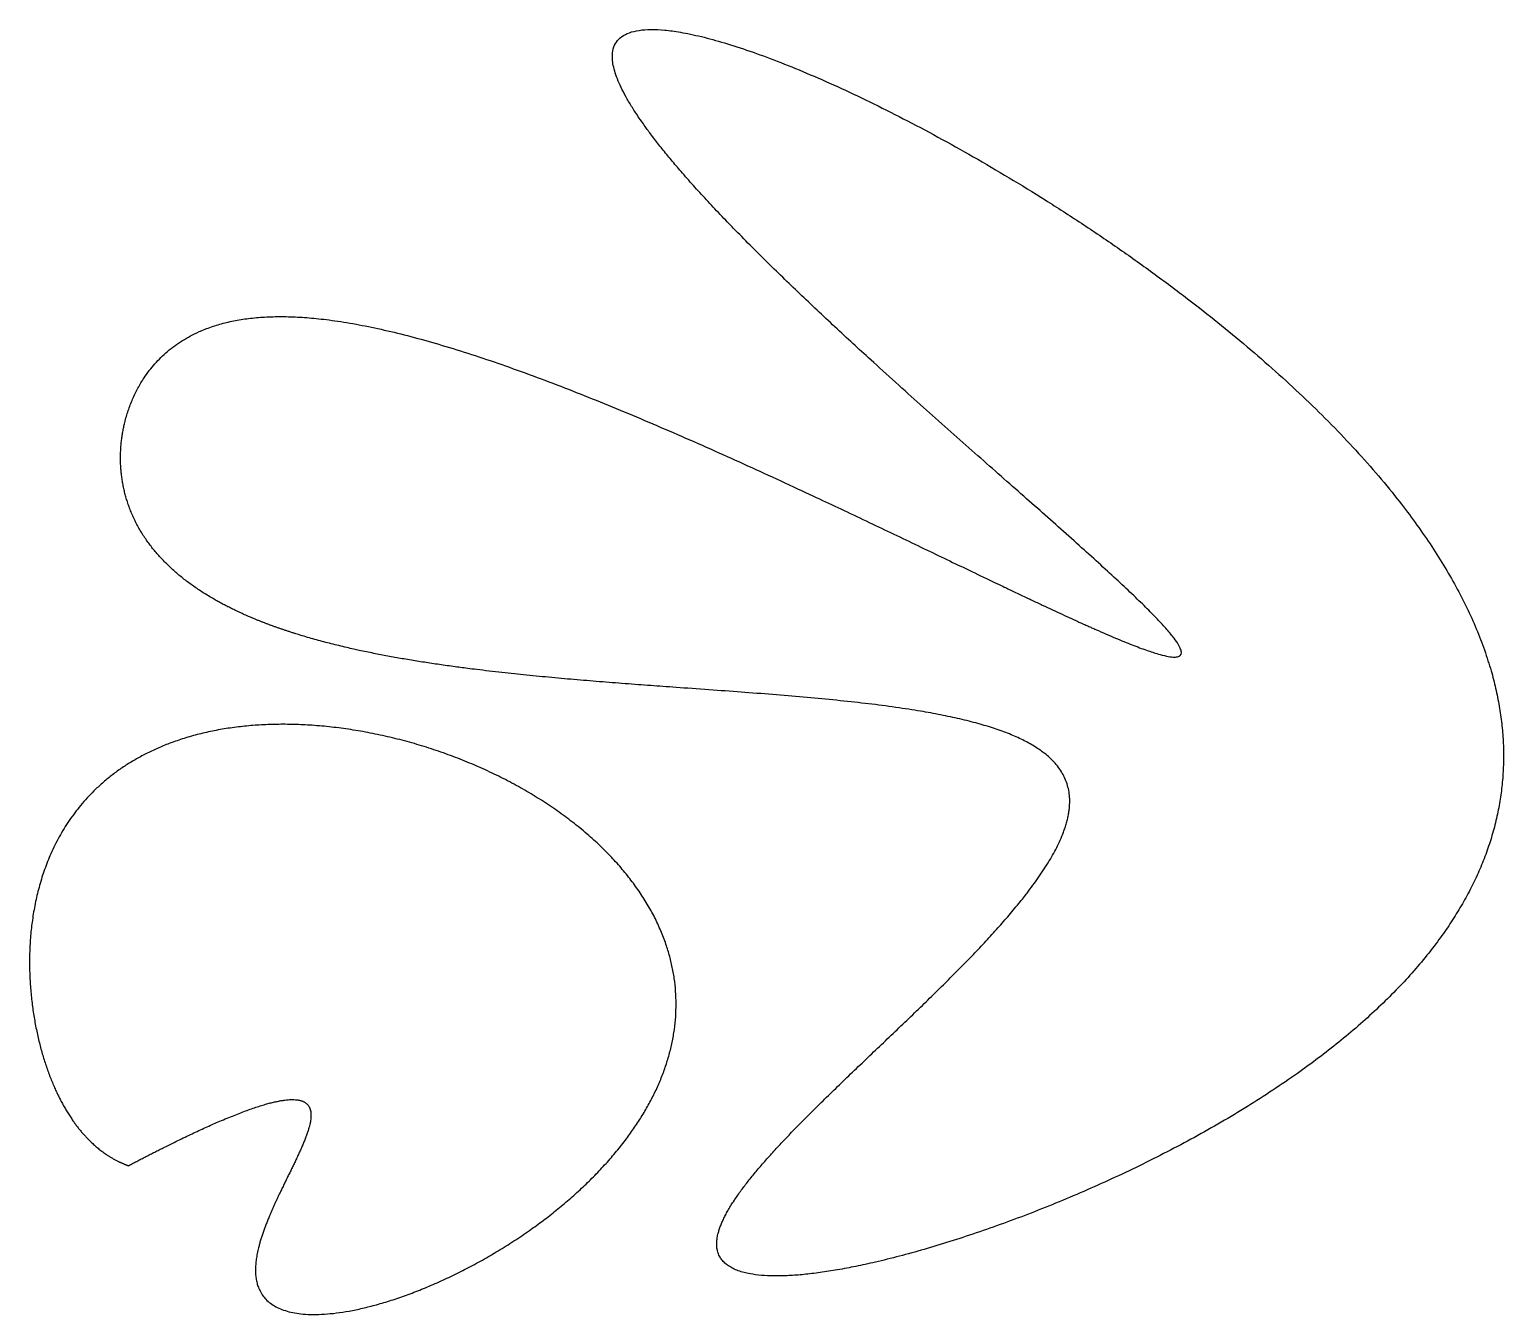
# Model space of a CAD drawing. Header units: millimetres. Extents: x 26 to 231, y 4 to 183.
import ezdxf

# ---------------------------------------------------------------- set-up
doc = ezdxf.new("R2010")
doc.units = ezdxf.units.MM
doc.layers.get('0').update_dxf_attribs({"linetype": 'CONTINUOUS'})

msp = doc.modelspace()

# ---------------------------------------------------------------- linework, layer by layer
for points in [[(60, 100), (63.43, 98.75), (71, 96.51), (84.34, 93.98), (105.07, 92.02), (131.78, 90.54), (154.58, 88.29), (169.33, 83.61), (173.35, 75.37), (166.64, 63.46), (152.61, 49.12), (136.43, 34.35), (123.73, 21.42), (119.19, 12.4), (125, 8.5), (140.15, 9.94), (161.7, 16.24), (185.55, 26.55), (207.44, 39.94), (223.89, 55.75), (232.48, 73.49), (231.86, 92.71), (221.88, 112.84), (203.66, 133.03), (179.72, 152), (153.83, 168.03), (130.21, 179.36), (112.88, 184.47), (104.87, 182.46), (107.66, 173.32), (120.24, 158.37), (139.22, 140.17), (160.01, 121.82), (177.63, 106.45), (187.73, 96.66), (187.44, 93.99), (176.51, 98.21), (156.97, 107.62), (132.18, 119.64), (106.1, 131.38), (82.37, 140.18), (63.61, 144.13), (50.43, 142.75), (42.22, 136.72), (38.16, 127.48), (38.43, 116.93), (43.38, 108.99), (50.4, 104.03), (56.57, 101.25), (60, 100)], [(40, 25), (39, 25.36), (37.07, 26.28), (34.42, 28.21), (31.35, 31.91), (28.35, 38.33), (26.39, 46.34), (25.82, 55.44), (27.23, 64.85), (31.21, 73.62), (38.21, 80.8), (48.34, 85.51), (61.2, 87.15), (75.69, 85.47), (90.22, 80.59), (103.05, 72.89), (112.47, 62.97), (117.13, 51.6), (116.27, 39.68), (110.02, 28.15), (99.64, 17.99), (87.12, 10.06), (74.74, 5.09), (64.65, 3.48), (58.43, 5.28), (56.74, 10.07), (58.72, 16.81), (62.44, 24.05), (65.57, 30.26), (65.98, 34.14), (62.39, 34.91), (55.83, 32.74), (48.75, 29.5), (43.08, 26.62), (40, 25)]]:
    msp.add_open_spline(points, degree=5)

doc.saveas('drawing.dxf')
